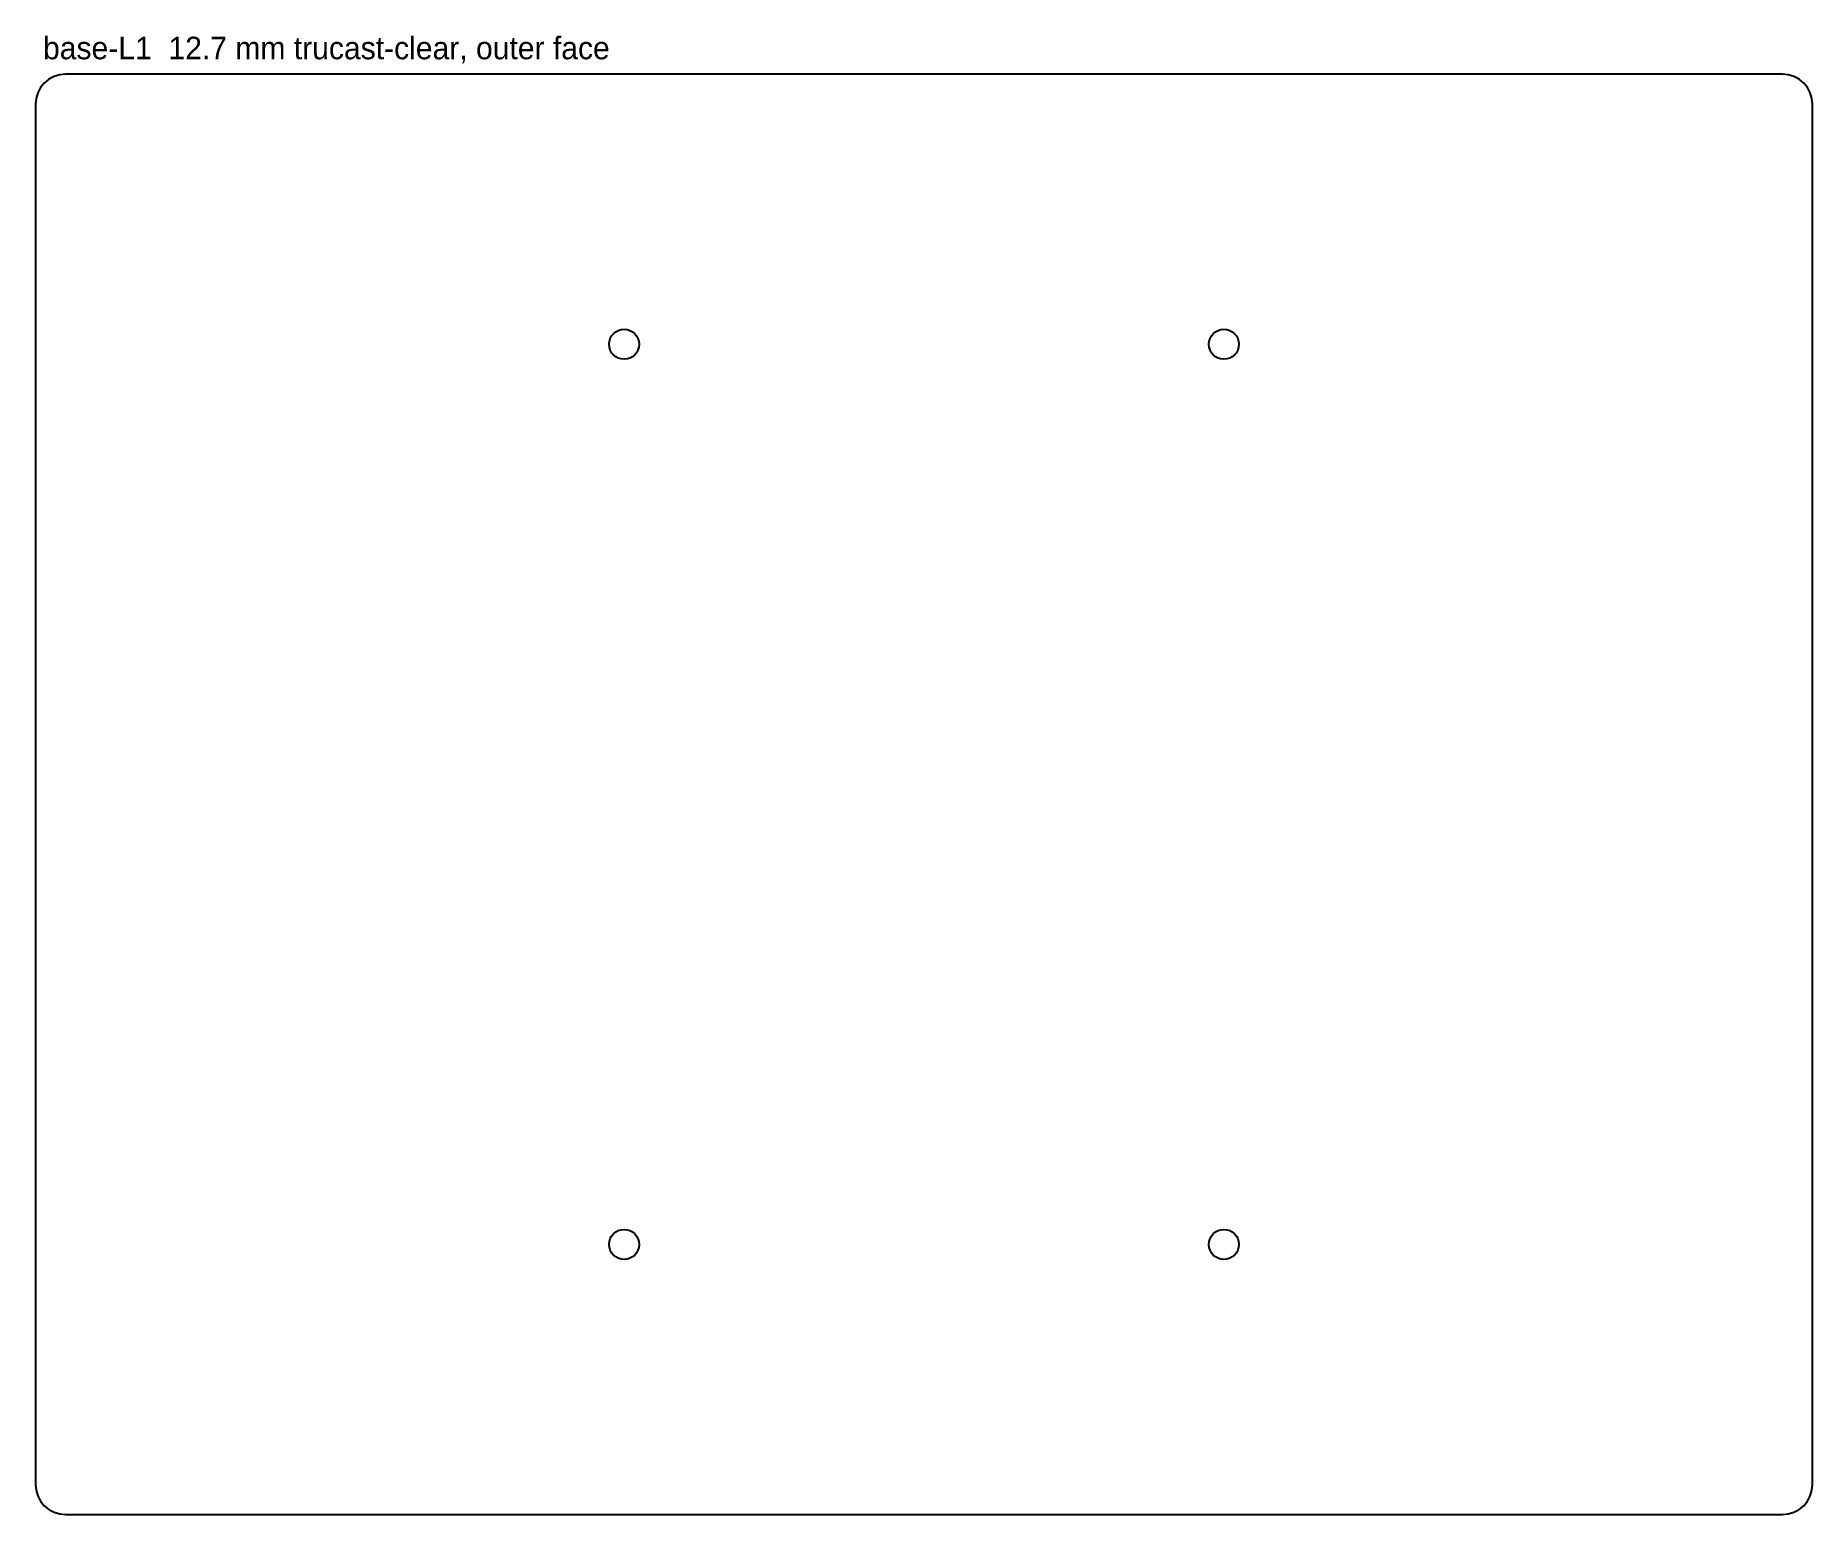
# Model space of a CAD drawing. Header units: millimetres. Extents: x 0 to 474, y 0 to 394.
import ezdxf

# ---------------------------------------------------------------- set-up
doc = ezdxf.new("R2010")
doc.units = ezdxf.units.MM
for name, color, linetype in [('CUT_INSIDE', 5, 'Continuous'), ('CUT_OUTSIDE', 1, 'Continuous'), ('NOTES', 7, 'Continuous')]:
    doc.layers.add(name, color=color, linetype=linetype)

msp = doc.modelspace()

# ---------------------------------------------------------------- linework, layer by layer
at = {"layer": 'CUT_INSIDE'}
for centre in [(157, 312), (317, 312), (157, 72), (317, 72)]:
    msp.add_circle(centre, 4, dxfattribs=at)
at = {"layer": 'CUT_OUTSIDE'}
msp.add_lwpolyline([(474, 376), (473.85, 377.56), (473.39, 379.06), (472.65, 380.44), (471.66, 381.66), (470.44, 382.65), (469.06, 383.39), (467.56, 383.85), (466, 384), (8, 384), (6.44, 383.85), (4.94, 383.39), (3.56, 382.65), (2.34, 381.66), (1.35, 380.44), (0.61, 379.06), (0.15, 377.56), (0, 376), (0, 8), (0.15, 6.44), (0.61, 4.94), (1.35, 3.56), (2.34, 2.34), (3.56, 1.35), (4.94, 0.61), (6.44, 0.15), (8, 0), (466, 0), (467.56, 0.15), (469.06, 0.61), (470.44, 1.35), (471.66, 2.34), (472.65, 3.56), (473.39, 4.94), (473.85, 6.44), (474, 8), (474, 376)], close=True, dxfattribs=at)

# ---------------------------------------------------------------- texts
at = {"layer": 'NOTES'}
msp.add_text('base-L1  12.7 mm trucast-clear, outer face', height=6, dxfattribs=at).set_placement((2, 388))

doc.saveas('drawing.dxf')
